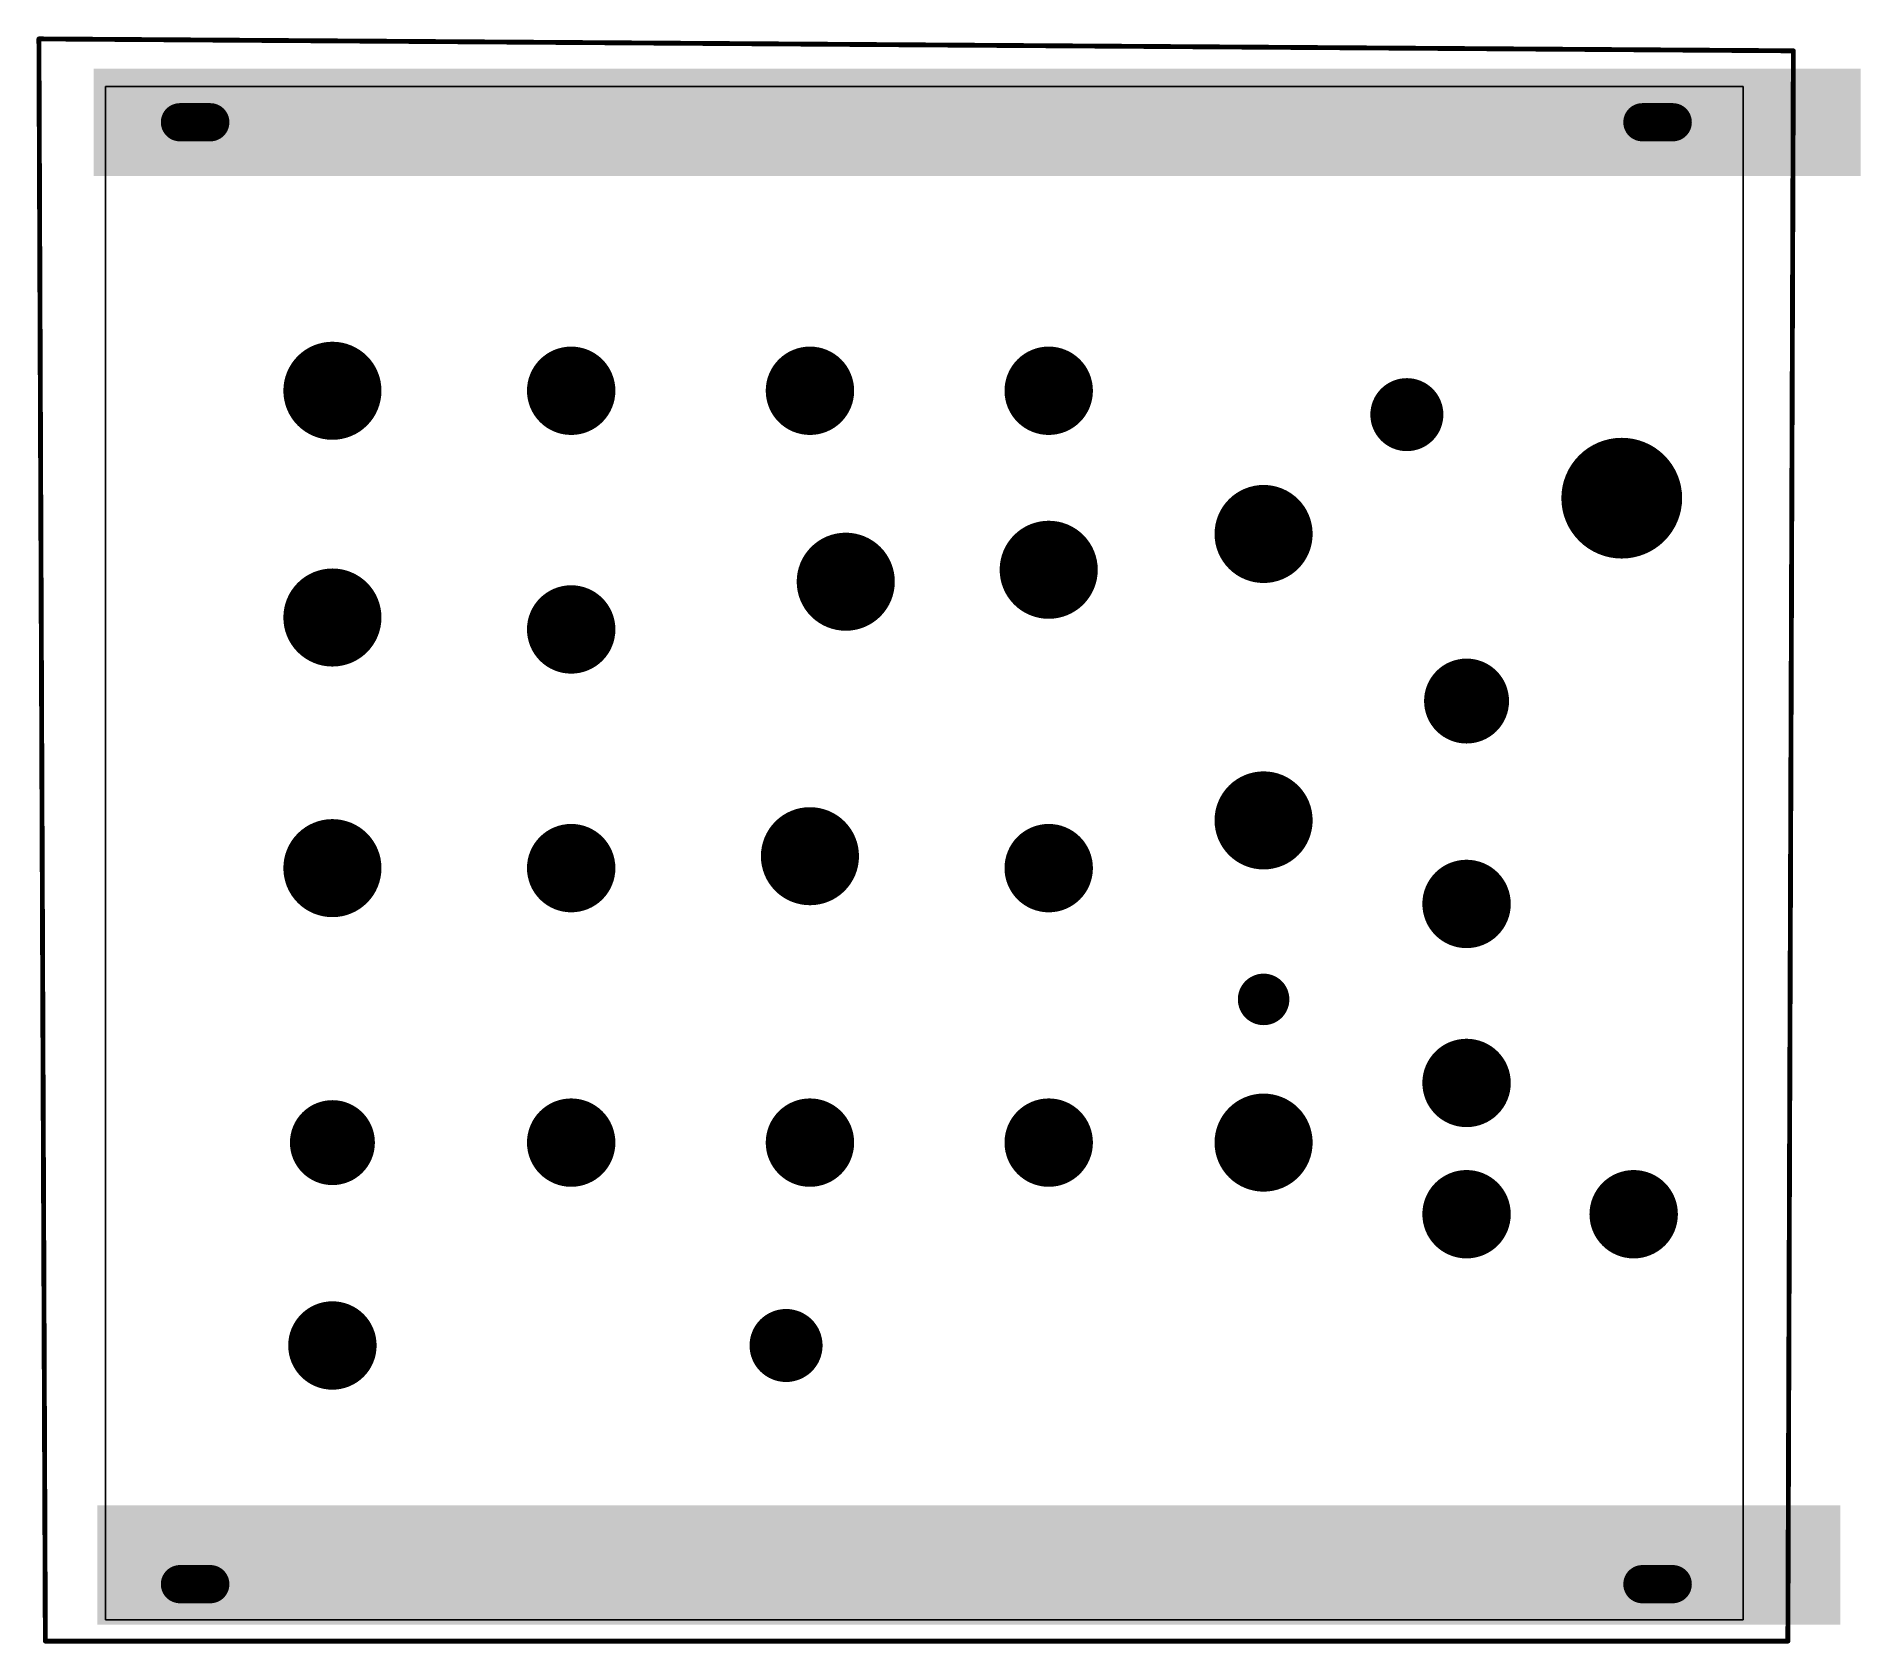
# Model space of a CAD drawing. Extents: x -6 to 147, y -2 to 133.
import ezdxf

# ---------------------------------------------------------------- set-up
doc = ezdxf.new("R2010")
doc.units = 0
for name, color, linetype in [('16', 175, 'CONTINUOUS'), ('18', 82, 'CONTINUOUS'), ('20', 7, 'CONTINUOUS'), ('21', 253, 'CONTINUOUS'), ('23', 7, 'CONTINUOUS'), ('29', 253, 'CONTINUOUS'), ('30', 253, 'CONTINUOUS'), ('44', 253, 'CONTINUOUS'), ('46', 140, 'CONTINUOUS')]:
    doc.layers.add(name, color=color, linetype=linetype)

# ---------------------------------------------------------------- blocks, each defined once
blk = doc.blocks.new('RECT')
blk.add_solid([(-0.5, -0.5), (0.5, -0.5), (-0.5, 0.5), (0.5, 0.5)])
blk = doc.blocks.new('ROUNDV')
at = {"const_width": 0.5}
blk.add_lwpolyline([(0, -0.25, 1), (0, 0.25, 1), (0, -0.25)], format="xyb", dxfattribs=at)

msp = doc.modelspace()

# ---------------------------------------------------------------- linework, layer by layer
at = {"layer": '16', "const_width": 0.4064}
for points in [[(-5.045, -1.77), (-5.585, 132.485)], [(-5.585, 132.485), (141.375, 131.485)], [(141.375, 131.485), (140.915, -1.77)], [(140.915, -1.77), (-5.045, -1.77)]]:
    msp.add_lwpolyline(points, dxfattribs=at)
at = {"layer": '16', "const_width": 0.2032}
for points in [[(-5.4834, 132.4854, 1), (-5.6866, 132.4846)], [(-5.5843, 132.5866, 1), (-5.5857, 132.3834)], [(141.4766, 131.4846, 1), (141.2734, 131.4854)], [(141.3743, 131.3834, 1), (141.3757, 131.5866)], [(-5.045, -1.6684, 1), (-5.045, -1.8716)], [(-5.1466, -1.7704, 1), (-4.9434, -1.7696)], [(140.8134, -1.7696, 1), (141.0166, -1.7704)], [(140.915, -1.8716, 1), (140.915, -1.6684)]]:
    msp.add_lwpolyline(points, format="xyb", dxfattribs=at)
at = {"layer": '20'}
for p, q in [((137.16, 128.5), (0, 128.5)), ((0, 128.5), (0, 0)), ((137.16, 0), (137.16, 128.5)), ((0, 0), (137.16, 0))]:
    msp.add_line(p, q, dxfattribs=at)
for points, const_width in [([(6.23, 127.1, 1), (6.23, 123.9)], 0.0025), ([(6.23, 127.1006, 1), (6.23, 127.0994)], 0.0013), ([(6.23, 127.0994, 1), (6.23, 127.1006)], 0.0013), ([(8.77, 123.9, 1), (8.77, 127.1)], 0.0025), ([(8.77, 127.1006, 1), (8.77, 127.0994)], 0.0013), ([(8.77, 127.0994, 1), (8.77, 127.1006)], 0.0013), ([(128.73, 127.1, 1), (128.73, 123.9)], 0.0025), ([(128.73, 127.1006, 1), (128.73, 127.0994)], 0.0013), ([(128.73, 127.0994, 1), (128.73, 127.1006)], 0.0013), ([(131.27, 123.9, 1), (131.27, 127.1)], 0.0025), ([(131.27, 127.1006, 1), (131.27, 127.0994)], 0.0013), ([(131.27, 127.0994, 1), (131.27, 127.1006)], 0.0013), ([(5.0824, 125.7376, 1), (5.057, 125.7376)], 0.0254), ([(5.0607, 125.7466, 1), (5.0786, 125.7286)], 0.0254), ([(5.0786, 125.272, 1), (5.0607, 125.2541)], 0.0254), ([(5.1883, 125.8689, 1), (5.1883, 125.8435)], 0.0254), ([(5.1973, 125.8472, 1), (5.1793, 125.8652)], 0.0254), ([(5.4345, 125.8652, 1), (5.4166, 125.8472)], 0.0254), ([(5.4256, 125.8435, 1), (5.4256, 125.8689)], 0.0254), ([(5.5352, 125.7286, 1), (5.5532, 125.7466)], 0.0254), ([(5.5532, 125.2541, 1), (5.5352, 125.272)], 0.0254), ([(5.784, 125.8562, 1), (5.7586, 125.8562)], 0.0254), ([(5.7803, 125.272, 1), (5.7623, 125.2541)], 0.0254), ([(6.2585, 125.8562, 1), (6.2331, 125.8562)], 0.0254), ([(6.2548, 125.2541, 1), (6.2369, 125.272)], 0.0254), ([(6.4729, 125.8689, 1), (6.4729, 125.8435)], 0.0254), ([(6.7229, 125.8562, 1), (6.6975, 125.8562)], 0.0254), ([(6.9475, 125.8435, 1), (6.9475, 125.8689)], 0.0254), ([(7.8889, 125.7376, 1), (7.8635, 125.7376)], 0.0254), ([(7.8672, 125.7466, 1), (7.8852, 125.7286)], 0.0254), ([(7.8852, 125.272, 1), (7.8672, 125.2541)], 0.0254), ([(7.9948, 125.8689, 1), (7.9948, 125.8435)], 0.0254), ([(8.0038, 125.8472, 1), (7.9859, 125.8652)], 0.0254), ([(8.2411, 125.8652, 1), (8.2231, 125.8472)], 0.0254), ([(8.2321, 125.8435, 1), (8.2321, 125.8689)], 0.0254), ([(8.3635, 125.7376, 1), (8.338, 125.7376)], 0.0254), ([(8.3418, 125.7286, 1), (8.3597, 125.7466)], 0.0254), ([(8.3597, 125.2541, 1), (8.3418, 125.272)], 0.0254), ([(8.5906, 125.8562, 1), (8.5651, 125.8562)], 0.0254), ([(8.5868, 125.272, 1), (8.5689, 125.2541)], 0.0254), ([(9.0651, 125.8562, 1), (9.0397, 125.8562)], 0.0254), ([(9.0614, 125.2541, 1), (9.0434, 125.272)], 0.0254), ([(9.2795, 125.8689, 1), (9.2795, 125.8435)], 0.0254), ([(9.5295, 125.8562, 1), (9.5041, 125.8562)], 0.0254), ([(9.754, 125.8435, 1), (9.754, 125.8689)], 0.0254), ([(127.5824, 125.7376, 1), (127.557, 125.7376)], 0.0254), ([(127.5607, 125.7466, 1), (127.5786, 125.7286)], 0.0254), ([(127.5786, 125.272, 1), (127.5607, 125.2541)], 0.0254), ([(127.6883, 125.8689, 1), (127.6883, 125.8435)], 0.0254), ([(127.6973, 125.8472, 1), (127.6793, 125.8652)], 0.0254), ([(127.9345, 125.8652, 1), (127.9166, 125.8472)], 0.0254), ([(127.9256, 125.8435, 1), (127.9256, 125.8689)], 0.0254), ([(128.0352, 125.7286, 1), (128.0532, 125.7466)], 0.0254), ([(128.0532, 125.2541, 1), (128.0352, 125.272)], 0.0254), ([(128.284, 125.8562, 1), (128.2586, 125.8562)], 0.0254), ([(128.2803, 125.272, 1), (128.2623, 125.2541)], 0.0254), ([(128.7585, 125.8562, 1), (128.7331, 125.8562)], 0.0254), ([(128.7548, 125.2541, 1), (128.7369, 125.272)], 0.0254), ([(128.9729, 125.8689, 1), (128.9729, 125.8435)], 0.0254), ([(129.2229, 125.8562, 1), (129.1975, 125.8562)], 0.0254), ([(129.4475, 125.8435, 1), (129.4475, 125.8689)], 0.0254), ([(130.3889, 125.7376, 1), (130.3635, 125.7376)], 0.0254), ([(130.3672, 125.7466, 1), (130.3852, 125.7286)], 0.0254), ([(130.3852, 125.272, 1), (130.3672, 125.2541)], 0.0254), ([(130.4948, 125.8689, 1), (130.4948, 125.8435)], 0.0254), ([(130.5038, 125.8472, 1), (130.4859, 125.8652)], 0.0254), ([(130.7411, 125.8652, 1), (130.7231, 125.8472)], 0.0254), ([(130.7321, 125.8435, 1), (130.7321, 125.8689)], 0.0254), ([(130.8635, 125.7376, 1), (130.8381, 125.7376)], 0.0254), ([(130.8418, 125.7286, 1), (130.8597, 125.7466)], 0.0254), ([(130.8597, 125.2541, 1), (130.8418, 125.272)], 0.0254), ([(131.0906, 125.8562, 1), (131.0652, 125.8562)], 0.0254), ([(131.0868, 125.272, 1), (131.0689, 125.2541)], 0.0254), ([(131.5651, 125.8562, 1), (131.5397, 125.8562)], 0.0254), ([(131.5614, 125.2541, 1), (131.5434, 125.272)], 0.0254), ([(131.7795, 125.8689, 1), (131.7795, 125.8435)], 0.0254), ([(132.0295, 125.8562, 1), (132.0041, 125.8562)], 0.0254), ([(132.254, 125.8435, 1), (132.254, 125.8689)], 0.0254), ([(5.057, 125.263, 1), (5.0824, 125.263)], 0.0254), ([(5.1883, 125.1571, 1), (5.1883, 125.1317)], 0.0254), ([(5.1793, 125.1354, 1), (5.1973, 125.1534)], 0.0254), ([(5.4166, 125.1534, 1), (5.4345, 125.1354)], 0.0254), ([(5.4256, 125.1317, 1), (5.4256, 125.1571)], 0.0254), ([(5.7586, 125.263, 1), (5.784, 125.263)], 0.0254), ([(5.8899, 125.1571, 1), (5.8899, 125.1317)], 0.0254), ([(5.881, 125.1354, 1), (5.8989, 125.1534)], 0.0254), ([(6.1182, 125.1534, 1), (6.1362, 125.1354)], 0.0254), ([(6.1272, 125.1317, 1), (6.1272, 125.1571)], 0.0254), ([(6.2331, 125.263, 1), (6.2585, 125.263)], 0.0254), ([(6.23, 123.9006, 1), (6.23, 123.8994)], 0.0013), ([(6.23, 123.8994, 1), (6.23, 123.9006)], 0.0013), ([(6.6975, 125.1444, 1), (6.7229, 125.1444)], 0.0254), ([(7.8635, 125.263, 1), (7.8889, 125.263)], 0.0254), ([(7.9948, 125.1571, 1), (7.9948, 125.1317)], 0.0254), ([(7.9859, 125.1354, 1), (8.0038, 125.1534)], 0.0254), ([(8.2231, 125.1534, 1), (8.2411, 125.1354)], 0.0254), ([(8.2321, 125.1317, 1), (8.2321, 125.1571)], 0.0254), ([(8.338, 125.263, 1), (8.3635, 125.263)], 0.0254), ([(8.5651, 125.263, 1), (8.5906, 125.263)], 0.0254), ([(8.6965, 125.1571, 1), (8.6965, 125.1317)], 0.0254), ([(8.6875, 125.1354, 1), (8.7055, 125.1534)], 0.0254), ([(8.77, 123.9006, 1), (8.77, 123.8994)], 0.0013), ([(8.77, 123.8994, 1), (8.77, 123.9006)], 0.0013), ([(8.9248, 125.1534, 1), (8.9427, 125.1354)], 0.0254), ([(8.9338, 125.1317, 1), (8.9338, 125.1571)], 0.0254), ([(9.0397, 125.263, 1), (9.0651, 125.263)], 0.0254), ([(9.5041, 125.1444, 1), (9.5295, 125.1444)], 0.0254), ([(127.557, 125.263, 1), (127.5824, 125.263)], 0.0254), ([(127.6883, 125.1571, 1), (127.6883, 125.1317)], 0.0254), ([(127.6793, 125.1354, 1), (127.6973, 125.1534)], 0.0254), ([(127.9166, 125.1534, 1), (127.9345, 125.1354)], 0.0254), ([(127.9256, 125.1317, 1), (127.9256, 125.1571)], 0.0254), ([(128.2586, 125.263, 1), (128.284, 125.263)], 0.0254), ([(128.3899, 125.1571, 1), (128.3899, 125.1317)], 0.0254), ([(128.381, 125.1354, 1), (128.3989, 125.1534)], 0.0254), ([(128.6182, 125.1534, 1), (128.6362, 125.1354)], 0.0254), ([(128.6272, 125.1317, 1), (128.6272, 125.1571)], 0.0254), ([(128.7331, 125.263, 1), (128.7585, 125.263)], 0.0254), ([(128.73, 123.9006, 1), (128.73, 123.8994)], 0.0013), ([(128.73, 123.8994, 1), (128.73, 123.9006)], 0.0013), ([(129.1975, 125.1444, 1), (129.2229, 125.1444)], 0.0254), ([(130.3635, 125.263, 1), (130.3889, 125.263)], 0.0254), ([(130.4948, 125.1571, 1), (130.4948, 125.1317)], 0.0254), ([(130.4859, 125.1354, 1), (130.5038, 125.1534)], 0.0254), ([(130.7231, 125.1534, 1), (130.7411, 125.1354)], 0.0254), ([(130.7321, 125.1317, 1), (130.7321, 125.1571)], 0.0254), ([(130.8381, 125.263, 1), (130.8635, 125.263)], 0.0254), ([(131.0652, 125.263, 1), (131.0906, 125.263)], 0.0254), ([(131.1965, 125.1571, 1), (131.1965, 125.1317)], 0.0254), ([(131.1875, 125.1354, 1), (131.2055, 125.1534)], 0.0254), ([(131.27, 123.9006, 1), (131.27, 123.8994)], 0.0013), ([(131.27, 123.8994, 1), (131.27, 123.9006)], 0.0013), ([(131.4248, 125.1534, 1), (131.4427, 125.1354)], 0.0254), ([(131.4338, 125.1317, 1), (131.4338, 125.1571)], 0.0254), ([(131.5397, 125.263, 1), (131.5651, 125.263)], 0.0254), ([(132.0041, 125.1444, 1), (132.0295, 125.1444)], 0.0254), ([(6.23, 4.6, 1), (6.23, 1.4)], 0.0025), ([(6.23, 4.6006, 1), (6.23, 4.5994)], 0.0013), ([(6.23, 4.5994, 1), (6.23, 4.6006)], 0.0013), ([(8.77, 4.6006, 1), (8.77, 4.5994)], 0.0013), ([(8.77, 1.4, 1), (8.77, 4.6)], 0.0025), ([(8.77, 4.5994, 1), (8.77, 4.6006)], 0.0013), ([(128.73, 4.6, 1), (128.73, 1.4)], 0.0025), ([(128.73, 4.6006, 1), (128.73, 4.5994)], 0.0013), ([(128.73, 4.5994, 1), (128.73, 4.6006)], 0.0013), ([(131.27, 4.6006, 1), (131.27, 4.5994)], 0.0013), ([(131.27, 1.4, 1), (131.27, 4.6)], 0.0025), ([(131.27, 4.5994, 1), (131.27, 4.6006)], 0.0013), ([(5.0824, 3.2376, 1), (5.057, 3.2376)], 0.0254), ([(5.0607, 3.2466, 1), (5.0786, 3.2286)], 0.0254), ([(5.1883, 3.3689, 1), (5.1883, 3.3435)], 0.0254), ([(5.1973, 3.3472, 1), (5.1793, 3.3652)], 0.0254), ([(5.4345, 3.3652, 1), (5.4166, 3.3472)], 0.0254), ([(5.4256, 3.3435, 1), (5.4256, 3.3689)], 0.0254), ([(5.5352, 3.2286, 1), (5.5532, 3.2466)], 0.0254), ([(5.784, 3.3562, 1), (5.7586, 3.3562)], 0.0254), ([(6.2585, 3.3562, 1), (6.2331, 3.3562)], 0.0254), ([(6.4729, 3.3689, 1), (6.4729, 3.3435)], 0.0254), ([(6.7229, 3.3562, 1), (6.6975, 3.3562)], 0.0254), ([(6.9475, 3.3435, 1), (6.9475, 3.3689)], 0.0254), ([(7.8889, 3.2376, 1), (7.8635, 3.2376)], 0.0254), ([(7.8672, 3.2466, 1), (7.8852, 3.2286)], 0.0254), ([(7.9948, 3.3689, 1), (7.9948, 3.3435)], 0.0254), ([(8.0038, 3.3472, 1), (7.9859, 3.3652)], 0.0254), ([(8.2411, 3.3652, 1), (8.2231, 3.3472)], 0.0254), ([(8.2321, 3.3435, 1), (8.2321, 3.3689)], 0.0254), ([(8.3635, 3.2376, 1), (8.338, 3.2376)], 0.0254), ([(8.3418, 3.2286, 1), (8.3597, 3.2466)], 0.0254), ([(8.5906, 3.3562, 1), (8.5651, 3.3562)], 0.0254), ([(9.0651, 3.3562, 1), (9.0397, 3.3562)], 0.0254), ([(9.2795, 3.3689, 1), (9.2795, 3.3435)], 0.0254), ([(9.5295, 3.3562, 1), (9.5041, 3.3562)], 0.0254), ([(9.754, 3.3435, 1), (9.754, 3.3689)], 0.0254), ([(127.5824, 3.2376, 1), (127.557, 3.2376)], 0.0254), ([(127.5607, 3.2466, 1), (127.5786, 3.2286)], 0.0254), ([(127.6883, 3.3689, 1), (127.6883, 3.3435)], 0.0254), ([(127.6973, 3.3472, 1), (127.6793, 3.3652)], 0.0254), ([(127.9345, 3.3652, 1), (127.9166, 3.3472)], 0.0254), ([(127.9256, 3.3435, 1), (127.9256, 3.3689)], 0.0254), ([(128.0352, 3.2286, 1), (128.0532, 3.2466)], 0.0254), ([(128.284, 3.3562, 1), (128.2586, 3.3562)], 0.0254), ([(128.7585, 3.3562, 1), (128.7331, 3.3562)], 0.0254), ([(128.9729, 3.3689, 1), (128.9729, 3.3435)], 0.0254), ([(129.2229, 3.3562, 1), (129.1975, 3.3562)], 0.0254), ([(129.4475, 3.3435, 1), (129.4475, 3.3689)], 0.0254), ([(130.3889, 3.2376, 1), (130.3635, 3.2376)], 0.0254), ([(130.3672, 3.2466, 1), (130.3852, 3.2286)], 0.0254), ([(130.4948, 3.3689, 1), (130.4948, 3.3435)], 0.0254), ([(130.5038, 3.3472, 1), (130.4859, 3.3652)], 0.0254), ([(130.7411, 3.3652, 1), (130.7231, 3.3472)], 0.0254), ([(130.7321, 3.3435, 1), (130.7321, 3.3689)], 0.0254), ([(130.8635, 3.2376, 1), (130.8381, 3.2376)], 0.0254), ([(130.8418, 3.2286, 1), (130.8597, 3.2466)], 0.0254), ([(131.0906, 3.3562, 1), (131.0652, 3.3562)], 0.0254), ([(131.5651, 3.3562, 1), (131.5397, 3.3562)], 0.0254), ([(131.7795, 3.3689, 1), (131.7795, 3.3435)], 0.0254), ([(132.0295, 3.3562, 1), (132.0041, 3.3562)], 0.0254), ([(132.254, 3.3435, 1), (132.254, 3.3689)], 0.0254), ([(5.0786, 2.772, 1), (5.0607, 2.7541)], 0.0254), ([(5.057, 2.763, 1), (5.0824, 2.763)], 0.0254), ([(5.1883, 2.6571, 1), (5.1883, 2.6317)], 0.0254), ([(5.1793, 2.6354, 1), (5.1973, 2.6534)], 0.0254), ([(5.4166, 2.6534, 1), (5.4345, 2.6354)], 0.0254), ([(5.4256, 2.6317, 1), (5.4256, 2.6571)], 0.0254), ([(5.5532, 2.7541, 1), (5.5352, 2.772)], 0.0254), ([(5.7803, 2.772, 1), (5.7623, 2.7541)], 0.0254), ([(5.7586, 2.763, 1), (5.784, 2.763)], 0.0254), ([(5.8899, 2.6571, 1), (5.8899, 2.6317)], 0.0254), ([(5.881, 2.6354, 1), (5.8989, 2.6534)], 0.0254), ([(6.1182, 2.6534, 1), (6.1362, 2.6354)], 0.0254), ([(6.1272, 2.6317, 1), (6.1272, 2.6571)], 0.0254), ([(6.2331, 2.763, 1), (6.2585, 2.763)], 0.0254), ([(6.2548, 2.7541, 1), (6.2369, 2.772)], 0.0254), ([(6.6975, 2.6444, 1), (6.7229, 2.6444)], 0.0254), ([(7.8852, 2.772, 1), (7.8672, 2.7541)], 0.0254), ([(7.8635, 2.763, 1), (7.8889, 2.763)], 0.0254), ([(7.9948, 2.6571, 1), (7.9948, 2.6317)], 0.0254), ([(7.9859, 2.6354, 1), (8.0038, 2.6534)], 0.0254), ([(8.2231, 2.6534, 1), (8.2411, 2.6354)], 0.0254), ([(8.2321, 2.6317, 1), (8.2321, 2.6571)], 0.0254), ([(8.338, 2.763, 1), (8.3635, 2.763)], 0.0254), ([(8.3597, 2.7541, 1), (8.3418, 2.772)], 0.0254), ([(8.5651, 2.763, 1), (8.5906, 2.763)], 0.0254), ([(8.5868, 2.772, 1), (8.5689, 2.7541)], 0.0254), ([(8.6965, 2.6571, 1), (8.6965, 2.6317)], 0.0254), ([(8.6875, 2.6354, 1), (8.7055, 2.6534)], 0.0254), ([(8.9248, 2.6534, 1), (8.9427, 2.6354)], 0.0254), ([(8.9338, 2.6317, 1), (8.9338, 2.6571)], 0.0254), ([(9.0397, 2.763, 1), (9.0651, 2.763)], 0.0254), ([(9.0614, 2.7541, 1), (9.0434, 2.772)], 0.0254), ([(9.5041, 2.6444, 1), (9.5295, 2.6444)], 0.0254), ([(127.5786, 2.772, 1), (127.5607, 2.7541)], 0.0254), ([(127.557, 2.763, 1), (127.5824, 2.763)], 0.0254), ([(127.6883, 2.6571, 1), (127.6883, 2.6317)], 0.0254), ([(127.6793, 2.6354, 1), (127.6973, 2.6534)], 0.0254), ([(127.9166, 2.6534, 1), (127.9345, 2.6354)], 0.0254), ([(127.9256, 2.6317, 1), (127.9256, 2.6571)], 0.0254), ([(128.0532, 2.7541, 1), (128.0352, 2.772)], 0.0254), ([(128.2803, 2.772, 1), (128.2623, 2.7541)], 0.0254), ([(128.2586, 2.763, 1), (128.284, 2.763)], 0.0254), ([(128.3899, 2.6571, 1), (128.3899, 2.6317)], 0.0254), ([(128.381, 2.6354, 1), (128.3989, 2.6534)], 0.0254), ([(128.6182, 2.6534, 1), (128.6362, 2.6354)], 0.0254), ([(128.6272, 2.6317, 1), (128.6272, 2.6571)], 0.0254), ([(128.7331, 2.763, 1), (128.7585, 2.763)], 0.0254), ([(128.7548, 2.7541, 1), (128.7369, 2.772)], 0.0254), ([(129.1975, 2.6444, 1), (129.2229, 2.6444)], 0.0254), ([(130.3852, 2.772, 1), (130.3672, 2.7541)], 0.0254), ([(130.3635, 2.763, 1), (130.3889, 2.763)], 0.0254), ([(130.4948, 2.6571, 1), (130.4948, 2.6317)], 0.0254), ([(130.4859, 2.6354, 1), (130.5038, 2.6534)], 0.0254), ([(130.7231, 2.6534, 1), (130.7411, 2.6354)], 0.0254), ([(130.7321, 2.6317, 1), (130.7321, 2.6571)], 0.0254), ([(130.8381, 2.763, 1), (130.8635, 2.763)], 0.0254), ([(130.8597, 2.7541, 1), (130.8418, 2.772)], 0.0254), ([(131.0868, 2.772, 1), (131.0689, 2.7541)], 0.0254), ([(131.0652, 2.763, 1), (131.0906, 2.763)], 0.0254), ([(131.1965, 2.6571, 1), (131.1965, 2.6317)], 0.0254), ([(131.1875, 2.6354, 1), (131.2055, 2.6534)], 0.0254), ([(131.4248, 2.6534, 1), (131.4427, 2.6354)], 0.0254), ([(131.4338, 2.6317, 1), (131.4338, 2.6571)], 0.0254), ([(131.5397, 2.763, 1), (131.5651, 2.763)], 0.0254), ([(131.5614, 2.7541, 1), (131.5434, 2.772)], 0.0254), ([(132.0041, 2.6444, 1), (132.0295, 2.6444)], 0.0254), ([(6.23, 1.4006, 1), (6.23, 1.3994)], 0.0013), ([(6.23, 1.3994, 1), (6.23, 1.4006)], 0.0013), ([(8.77, 1.4006, 1), (8.77, 1.3994)], 0.0013), ([(8.77, 1.3994, 1), (8.77, 1.4006)], 0.0013), ([(128.73, 1.4006, 1), (128.73, 1.3994)], 0.0013), ([(128.73, 1.3994, 1), (128.73, 1.4006)], 0.0013), ([(131.27, 1.4006, 1), (131.27, 1.3994)], 0.0013), ([(131.27, 1.3994, 1), (131.27, 1.4006)], 0.0013)]:
    msp.add_lwpolyline(points, format="xyb", dxfattribs=dict(at, const_width=const_width))
for points, const_width in [([(8.77, 127.1), (6.23, 127.1)], 0.0025), ([(131.27, 127.1), (128.73, 127.1)], 0.0025), ([(5.1883, 125.8562), (5.0697, 125.7376)], 0.0508), ([(5.0697, 125.7376), (5.0697, 125.263)], 0.0508), ([(5.0697, 125.263), (5.1883, 125.1444)], 0.0508), ([(5.4256, 125.8562), (5.1883, 125.8562)], 0.0508), ([(5.5442, 125.7376), (5.4256, 125.8562)], 0.0508), ([(5.4256, 125.1444), (5.5442, 125.263)], 0.0508), ([(5.7713, 125.8562), (5.7713, 125.263)], 0.0508), ([(5.7713, 125.263), (5.8899, 125.1444)], 0.0508), ([(6.1272, 125.1444), (6.2458, 125.263)], 0.0508), ([(6.2458, 125.263), (6.2458, 125.8562)], 0.0508), ([(6.4729, 125.8562), (6.9475, 125.8562)], 0.0508), ([(6.7102, 125.1444), (6.7102, 125.8562)], 0.0508), ([(7.9948, 125.8562), (7.8762, 125.7376)], 0.0508), ([(7.8762, 125.7376), (7.8762, 125.263)], 0.0508), ([(7.8762, 125.263), (7.9948, 125.1444)], 0.0508), ([(8.2321, 125.8562), (7.9948, 125.8562)], 0.0508), ([(8.3507, 125.7376), (8.2321, 125.8562)], 0.0508), ([(8.2321, 125.1444), (8.3507, 125.263)], 0.0508), ([(8.3507, 125.263), (8.3507, 125.7376)], 0.0508), ([(8.5778, 125.8562), (8.5778, 125.263)], 0.0508), ([(8.5778, 125.263), (8.6965, 125.1444)], 0.0508), ([(8.9338, 125.1444), (9.0524, 125.263)], 0.0508), ([(9.0524, 125.263), (9.0524, 125.8562)], 0.0508), ([(9.2795, 125.8562), (9.754, 125.8562)], 0.0508), ([(9.5168, 125.1444), (9.5168, 125.8562)], 0.0508), ([(127.6883, 125.8562), (127.5697, 125.7376)], 0.0508), ([(127.5697, 125.7376), (127.5697, 125.263)], 0.0508), ([(127.5697, 125.263), (127.6883, 125.1444)], 0.0508), ([(127.9256, 125.8562), (127.6883, 125.8562)], 0.0508), ([(128.0442, 125.7376), (127.9256, 125.8562)], 0.0508), ([(127.9256, 125.1444), (128.0442, 125.263)], 0.0508), ([(128.2713, 125.8562), (128.2713, 125.263)], 0.0508), ([(128.2713, 125.263), (128.3899, 125.1444)], 0.0508), ([(128.6272, 125.1444), (128.7458, 125.263)], 0.0508), ([(128.7458, 125.263), (128.7458, 125.8562)], 0.0508), ([(128.9729, 125.8562), (129.4475, 125.8562)], 0.0508), ([(129.2102, 125.1444), (129.2102, 125.8562)], 0.0508), ([(130.4948, 125.8562), (130.3762, 125.7376)], 0.0508), ([(130.3762, 125.7376), (130.3762, 125.263)], 0.0508), ([(130.3762, 125.263), (130.4948, 125.1444)], 0.0508), ([(130.7321, 125.8562), (130.4948, 125.8562)], 0.0508), ([(130.8508, 125.7376), (130.7321, 125.8562)], 0.0508), ([(130.7321, 125.1444), (130.8508, 125.263)], 0.0508), ([(130.8508, 125.263), (130.8508, 125.7376)], 0.0508), ([(131.0779, 125.8562), (131.0779, 125.263)], 0.0508), ([(131.0779, 125.263), (131.1965, 125.1444)], 0.0508), ([(131.4338, 125.1444), (131.5524, 125.263)], 0.0508), ([(131.5524, 125.263), (131.5524, 125.8562)], 0.0508), ([(131.7795, 125.8562), (132.254, 125.8562)], 0.0508), ([(132.0168, 125.1444), (132.0168, 125.8562)], 0.0508), ([(5.1883, 125.1444), (5.4256, 125.1444)], 0.0508), ([(5.8899, 125.1444), (6.1272, 125.1444)], 0.0508), ([(8.77, 123.9), (6.23, 123.9)], 0.0025), ([(7.9948, 125.1444), (8.2321, 125.1444)], 0.0508), ([(8.6965, 125.1444), (8.9338, 125.1444)], 0.0508), ([(127.6883, 125.1444), (127.9256, 125.1444)], 0.0508), ([(128.3899, 125.1444), (128.6272, 125.1444)], 0.0508), ([(131.27, 123.9), (128.73, 123.9)], 0.0025), ([(130.4948, 125.1444), (130.7321, 125.1444)], 0.0508), ([(131.1965, 125.1444), (131.4338, 125.1444)], 0.0508), ([(8.77, 4.6), (6.23, 4.6)], 0.0025), ([(131.27, 4.6), (128.73, 4.6)], 0.0025), ([(5.1883, 3.3562), (5.0697, 3.2376)], 0.0508), ([(5.0697, 3.2376), (5.0697, 2.763)], 0.0508), ([(5.4256, 3.3562), (5.1883, 3.3562)], 0.0508), ([(5.5442, 3.2376), (5.4256, 3.3562)], 0.0508), ([(5.7713, 3.3562), (5.7713, 2.763)], 0.0508), ([(6.2458, 2.763), (6.2458, 3.3562)], 0.0508), ([(6.4729, 3.3562), (6.9475, 3.3562)], 0.0508), ([(6.7102, 2.6444), (6.7102, 3.3562)], 0.0508), ([(7.9948, 3.3562), (7.8762, 3.2376)], 0.0508), ([(7.8762, 3.2376), (7.8762, 2.763)], 0.0508), ([(8.2321, 3.3562), (7.9948, 3.3562)], 0.0508), ([(8.3507, 3.2376), (8.2321, 3.3562)], 0.0508), ([(8.3507, 2.763), (8.3507, 3.2376)], 0.0508), ([(8.5778, 3.3562), (8.5778, 2.763)], 0.0508), ([(9.0524, 2.763), (9.0524, 3.3562)], 0.0508), ([(9.2795, 3.3562), (9.754, 3.3562)], 0.0508), ([(9.5168, 2.6444), (9.5168, 3.3562)], 0.0508), ([(127.6883, 3.3562), (127.5697, 3.2376)], 0.0508), ([(127.5697, 3.2376), (127.5697, 2.763)], 0.0508), ([(127.9256, 3.3562), (127.6883, 3.3562)], 0.0508), ([(128.0442, 3.2376), (127.9256, 3.3562)], 0.0508), ([(128.2713, 3.3562), (128.2713, 2.763)], 0.0508), ([(128.7458, 2.763), (128.7458, 3.3562)], 0.0508), ([(128.9729, 3.3562), (129.4475, 3.3562)], 0.0508), ([(129.2102, 2.6444), (129.2102, 3.3562)], 0.0508), ([(130.4948, 3.3562), (130.3762, 3.2376)], 0.0508), ([(130.3762, 3.2376), (130.3762, 2.763)], 0.0508), ([(130.7321, 3.3562), (130.4948, 3.3562)], 0.0508), ([(130.8508, 3.2376), (130.7321, 3.3562)], 0.0508), ([(130.8508, 2.763), (130.8508, 3.2376)], 0.0508), ([(131.0779, 3.3562), (131.0779, 2.763)], 0.0508), ([(131.5524, 2.763), (131.5524, 3.3562)], 0.0508), ([(131.7795, 3.3562), (132.254, 3.3562)], 0.0508), ([(132.0168, 2.6444), (132.0168, 3.3562)], 0.0508), ([(5.0697, 2.763), (5.1883, 2.6444)], 0.0508), ([(5.1883, 2.6444), (5.4256, 2.6444)], 0.0508), ([(5.4256, 2.6444), (5.5442, 2.763)], 0.0508), ([(5.7713, 2.763), (5.8899, 2.6444)], 0.0508), ([(5.8899, 2.6444), (6.1272, 2.6444)], 0.0508), ([(6.1272, 2.6444), (6.2458, 2.763)], 0.0508), ([(7.8762, 2.763), (7.9948, 2.6444)], 0.0508), ([(7.9948, 2.6444), (8.2321, 2.6444)], 0.0508), ([(8.2321, 2.6444), (8.3507, 2.763)], 0.0508), ([(8.5778, 2.763), (8.6965, 2.6444)], 0.0508), ([(8.6965, 2.6444), (8.9338, 2.6444)], 0.0508), ([(8.9338, 2.6444), (9.0524, 2.763)], 0.0508), ([(127.5697, 2.763), (127.6883, 2.6444)], 0.0508), ([(127.6883, 2.6444), (127.9256, 2.6444)], 0.0508), ([(127.9256, 2.6444), (128.0442, 2.763)], 0.0508), ([(128.2713, 2.763), (128.3899, 2.6444)], 0.0508), ([(128.3899, 2.6444), (128.6272, 2.6444)], 0.0508), ([(128.6272, 2.6444), (128.7458, 2.763)], 0.0508), ([(130.3762, 2.763), (130.4948, 2.6444)], 0.0508), ([(130.4948, 2.6444), (130.7321, 2.6444)], 0.0508), ([(130.7321, 2.6444), (130.8508, 2.763)], 0.0508), ([(131.0779, 2.763), (131.1965, 2.6444)], 0.0508), ([(131.1965, 2.6444), (131.4338, 2.6444)], 0.0508), ([(131.4338, 2.6444), (131.5524, 2.763)], 0.0508), ([(8.77, 1.4), (6.23, 1.4)], 0.0025), ([(131.27, 1.4), (128.73, 1.4)], 0.0025)]:
    msp.add_lwpolyline(points, dxfattribs=dict(at, const_width=const_width))
at = {"layer": '21'}
for p, q in [((137.16, 128.5), (0, 128.5)), ((0, 128.5), (0, 0)), ((137.16, 0), (137.16, 128.5))]:
    msp.add_line(p, q, dxfattribs=at)
at = {"layer": '21', "const_width": 0.4064}
for points in [[(39, 99.5, 1), (39, 106.5, 1), (39, 99.5)], [(59, 99.5, 1), (59, 106.5, 1), (59, 99.5)], [(79, 99.5, 1), (79, 106.5, 1), (79, 99.5)], [(97, 87.5, 1), (97, 94.5, 1), (97, 87.5)], [(79, 84.5, 1), (79, 91.5, 1), (79, 84.5)], [(62, 83.5, 1), (62, 90.5, 1), (62, 83.5)], [(39, 79.5, 1), (39, 86.5, 1), (39, 79.5)], [(97, 63.5, 1), (97, 70.5, 1), (97, 63.5)], [(59, 60.5, 1), (59, 67.5, 1), (59, 60.5)], [(39, 59.5, 1), (39, 66.5, 1), (39, 59.5)], [(79, 59.5, 1), (79, 66.5, 1), (79, 59.5)], [(114, 56.5, 1), (114, 63.5, 1), (114, 56.5)], [(114, 56.5, 1), (114, 63.5, 1), (114, 56.5)], [(114, 41.5, 1), (114, 48.5, 1), (114, 41.5)], [(39, 36.5, 1), (39, 43.5, 1), (39, 36.5)], [(59, 36.5, 1), (59, 43.5, 1), (59, 36.5)], [(79, 36.5, 1), (79, 43.5, 1), (79, 36.5)], [(97, 36.5, 1), (97, 43.5, 1), (97, 36.5)], [(114, 30.5, 1), (114, 37.5, 1), (114, 30.5)], [(128, 30.5, 1), (128, 37.5, 1), (128, 30.5)], [(19, 19.5, 1), (19, 26.5, 1), (19, 19.5)]]:
    msp.add_lwpolyline(points, format="xyb", dxfattribs=at)
at = {"layer": '23'}
for p in [(7.5, 125.5), (130, 125.5), (7.5, 3), (130, 3)]:
    msp.add_point(p, dxfattribs=at)
at = {"layer": '44'}
for centre, radius in [((19, 103), 3.55), ((39, 103), 3), ((59, 103), 3), ((79, 103), 3), ((109, 101), 2.5), ((127, 94), 4.5), ((97, 91), 3.55), ((62, 87), 3.55), ((79, 88), 3.55), ((19, 84), 3.55), ((39, 83), 3), ((114, 77), 3), ((97, 67), 3.55), ((59, 64), 3.55), ((19, 63), 3.55), ((39, 63), 3), ((79, 63), 3), ((114, 60), 3), ((97, 52), 1.6), ((114, 45), 3), ((19, 40), 3), ((39, 40), 3), ((59, 40), 3), ((79, 40), 3), ((97, 40), 3.55), ((114, 34), 3), ((128, 34), 3), ((19, 23), 3), ((57, 23), 2.5)]:
    msp.add_circle(centre, radius, dxfattribs=at)
at = {"layer": '46', "const_width": 3.2}
for points in [[(8.77, 125.5), (6.23, 125.5)], [(131.27, 125.5), (128.73, 125.5)], [(8.77, 3), (6.23, 3)], [(131.27, 3), (128.73, 3)]]:
    msp.add_lwpolyline(points, dxfattribs=at)
at = {"layer": '46', "const_width": 1.6}
for points in [[(6.23, 126.3, 1), (6.23, 124.7)], [(8.77, 124.7, 1), (8.77, 126.3)], [(128.73, 126.3, 1), (128.73, 124.7)], [(131.27, 124.7, 1), (131.27, 126.3)], [(6.23, 3.8, 1), (6.23, 2.2)], [(8.77, 2.2, 1), (8.77, 3.8)], [(128.73, 3.8, 1), (128.73, 2.2)], [(131.27, 2.2, 1), (131.27, 3.8)]]:
    msp.add_lwpolyline(points, format="xyb", dxfattribs=at)

# ---------------------------------------------------------------- block references
at = {"layer": '18'}
for p, xscale, yscale in [((19, 103), 8.116, 8.116), ((19, 103), 8.116, 8.116), ((19, 103), 8.116, 8.116), ((19, 103), 8.116, 8.116), ((39, 103), 7.016, 7.016), ((39, 103), 7.016, 7.016), ((39, 103), 7.016, 7.016), ((39, 103), 7.016, 7.016), ((59, 103), 7.016, 7.016), ((59, 103), 7.016, 7.016), ((59, 103), 7.016, 7.016), ((59, 103), 7.016, 7.016), ((79, 103), 7.016, 7.016), ((79, 103), 7.016, 7.016), ((79, 103), 7.016, 7.016), ((79, 103), 7.016, 7.016), ((109, 101), 6.016, 6.016), ((109, 101), 6.016, 6.016), ((109, 101), 6.016, 6.016), ((109, 101), 6.016, 6.016), ((127, 94), 10.016, 10.016), ((127, 94), 10.016, 10.016), ((127, 94), 10.016, 10.016), ((127, 94), 10.016, 10.016), ((97, 91), 8.116, 8.116), ((97, 91), 8.116, 8.116), ((97, 91), 8.116, 8.116), ((97, 91), 8.116, 8.116), ((79, 88), 8.116, 8.116), ((79, 88), 8.116, 8.116), ((79, 88), 8.116, 8.116), ((79, 88), 8.116, 8.116), ((62, 87), 8.116, 8.116), ((62, 87), 8.116, 8.116), ((62, 87), 8.116, 8.116), ((62, 87), 8.116, 8.116), ((19, 84), 8.116, 8.116), ((19, 84), 8.116, 8.116), ((19, 84), 8.116, 8.116), ((19, 84), 8.116, 8.116), ((39, 83), 7.016, 7.016), ((39, 83), 7.016, 7.016), ((39, 83), 7.016, 7.016), ((39, 83), 7.016, 7.016), ((114, 77), 7.016, 7.016), ((114, 77), 7.016, 7.016), ((114, 77), 7.016, 7.016), ((114, 77), 7.016, 7.016), ((97, 67), 8.116, 8.116), ((97, 67), 8.116, 8.116), ((97, 67), 8.116, 8.116), ((97, 67), 8.116, 8.116), ((59, 64), 8.116, 8.116), ((59, 64), 8.116, 8.116), ((59, 64), 8.116, 8.116), ((59, 64), 8.116, 8.116), ((19, 63), 8.116, 8.116), ((19, 63), 8.116, 8.116), ((19, 63), 8.116, 8.116), ((19, 63), 8.116, 8.116), ((39, 63), 7.016, 7.016), ((39, 63), 7.016, 7.016), ((39, 63), 7.016, 7.016), ((39, 63), 7.016, 7.016), ((79, 63), 7.016, 7.016), ((79, 63), 7.016, 7.016), ((79, 63), 7.016, 7.016), ((79, 63), 7.016, 7.016), ((114, 60), 7.016, 7.016), ((114, 60), 7.016, 7.016), ((114, 60), 7.016, 7.016), ((114, 60), 7.016, 7.016), ((97, 52), 4.216, 4.216), ((97, 52), 4.216, 4.216), ((97, 52), 4.216, 4.216), ((97, 52), 4.216, 4.216), ((114, 45), 7.016, 7.016), ((114, 45), 7.016, 7.016), ((114, 45), 7.016, 7.016), ((114, 45), 7.016, 7.016), ((19, 40), 7.016, 7.016), ((19, 40), 7.016, 7.016), ((19, 40), 7.016, 7.016), ((19, 40), 7.016, 7.016), ((39, 40), 7.016, 7.016), ((39, 40), 7.016, 7.016), ((39, 40), 7.016, 7.016), ((39, 40), 7.016, 7.016), ((59, 40), 7.016, 7.016), ((59, 40), 7.016, 7.016), ((59, 40), 7.016, 7.016), ((59, 40), 7.016, 7.016), ((79, 40), 7.016, 7.016), ((79, 40), 7.016, 7.016), ((79, 40), 7.016, 7.016), ((79, 40), 7.016, 7.016), ((97, 40), 8.116, 8.116), ((97, 40), 8.116, 8.116), ((97, 40), 8.116, 8.116), ((97, 40), 8.116, 8.116), ((114, 34), 7.016, 7.016), ((114, 34), 7.016, 7.016), ((114, 34), 7.016, 7.016), ((114, 34), 7.016, 7.016), ((128, 34), 7.016, 7.016), ((128, 34), 7.016, 7.016), ((128, 34), 7.016, 7.016), ((128, 34), 7.016, 7.016), ((19, 23), 7.016, 7.016), ((19, 23), 7.016, 7.016), ((19, 23), 7.016, 7.016), ((19, 23), 7.016, 7.016), ((57, 23), 6.016, 6.016), ((57, 23), 6.016, 6.016), ((57, 23), 6.016, 6.016), ((57, 23), 6.016, 6.016)]:
    msp.add_blockref('ROUNDV', p, dxfattribs=dict(at, xscale=xscale, yscale=yscale))
at = {"layer": '29'}
for p, xscale, yscale in [((19, 103), 8.2176, 8.2176), ((39, 103), 7.1176, 7.1176), ((59, 103), 7.1176, 7.1176), ((79, 103), 7.1176, 7.1176), ((109, 101), 6.1176, 6.1176), ((127, 94), 10.1176, 10.1176), ((97, 91), 8.2176, 8.2176), ((79, 88), 8.2176, 8.2176), ((62, 87), 8.2176, 8.2176), ((19, 84), 8.2176, 8.2176), ((39, 83), 7.1176, 7.1176), ((114, 77), 7.1176, 7.1176), ((97, 67), 8.2176, 8.2176), ((59, 64), 8.2176, 8.2176), ((19, 63), 8.2176, 8.2176), ((39, 63), 7.1176, 7.1176), ((79, 63), 7.1176, 7.1176), ((114, 60), 7.1176, 7.1176), ((97, 52), 4.3176, 4.3176), ((114, 45), 7.1176, 7.1176), ((19, 40), 7.1176, 7.1176), ((39, 40), 7.1176, 7.1176), ((59, 40), 7.1176, 7.1176), ((79, 40), 7.1176, 7.1176), ((97, 40), 8.2176, 8.2176), ((114, 34), 7.1176, 7.1176), ((128, 34), 7.1176, 7.1176), ((19, 23), 7.1176, 7.1176), ((57, 23), 6.1176, 6.1176)]:
    msp.add_blockref('ROUNDV', p, dxfattribs=dict(at, xscale=xscale, yscale=yscale))
at = {"layer": '30'}
for name, p, xscale, yscale in [('RECT', (73, 125.5), 148, 9), ('ROUNDV', (19, 103), 8.2176, 8.2176), ('ROUNDV', (39, 103), 7.1176, 7.1176), ('ROUNDV', (59, 103), 7.1176, 7.1176), ('ROUNDV', (79, 103), 7.1176, 7.1176), ('ROUNDV', (109, 101), 6.1176, 6.1176), ('ROUNDV', (127, 94), 10.1176, 10.1176), ('ROUNDV', (97, 91), 8.2176, 8.2176), ('ROUNDV', (79, 88), 8.2176, 8.2176), ('ROUNDV', (62, 87), 8.2176, 8.2176), ('ROUNDV', (19, 84), 8.2176, 8.2176), ('ROUNDV', (39, 83), 7.1176, 7.1176), ('ROUNDV', (114, 77), 7.1176, 7.1176), ('ROUNDV', (97, 67), 8.2176, 8.2176), ('ROUNDV', (59, 64), 8.2176, 8.2176), ('ROUNDV', (19, 63), 8.2176, 8.2176), ('ROUNDV', (39, 63), 7.1176, 7.1176), ('ROUNDV', (79, 63), 7.1176, 7.1176), ('ROUNDV', (114, 60), 7.1176, 7.1176), ('ROUNDV', (97, 52), 4.3176, 4.3176), ('ROUNDV', (114, 45), 7.1176, 7.1176), ('ROUNDV', (19, 40), 7.1176, 7.1176), ('ROUNDV', (39, 40), 7.1176, 7.1176), ('ROUNDV', (59, 40), 7.1176, 7.1176), ('ROUNDV', (79, 40), 7.1176, 7.1176), ('ROUNDV', (97, 40), 8.2176, 8.2176), ('ROUNDV', (114, 34), 7.1176, 7.1176), ('ROUNDV', (128, 34), 7.1176, 7.1176), ('ROUNDV', (19, 23), 7.1176, 7.1176), ('ROUNDV', (57, 23), 6.1176, 6.1176), ('RECT', (72.3, 4.6), 146, 10)]:
    msp.add_blockref(name, p, dxfattribs=dict(at, xscale=xscale, yscale=yscale))

doc.saveas('drawing.dxf')
